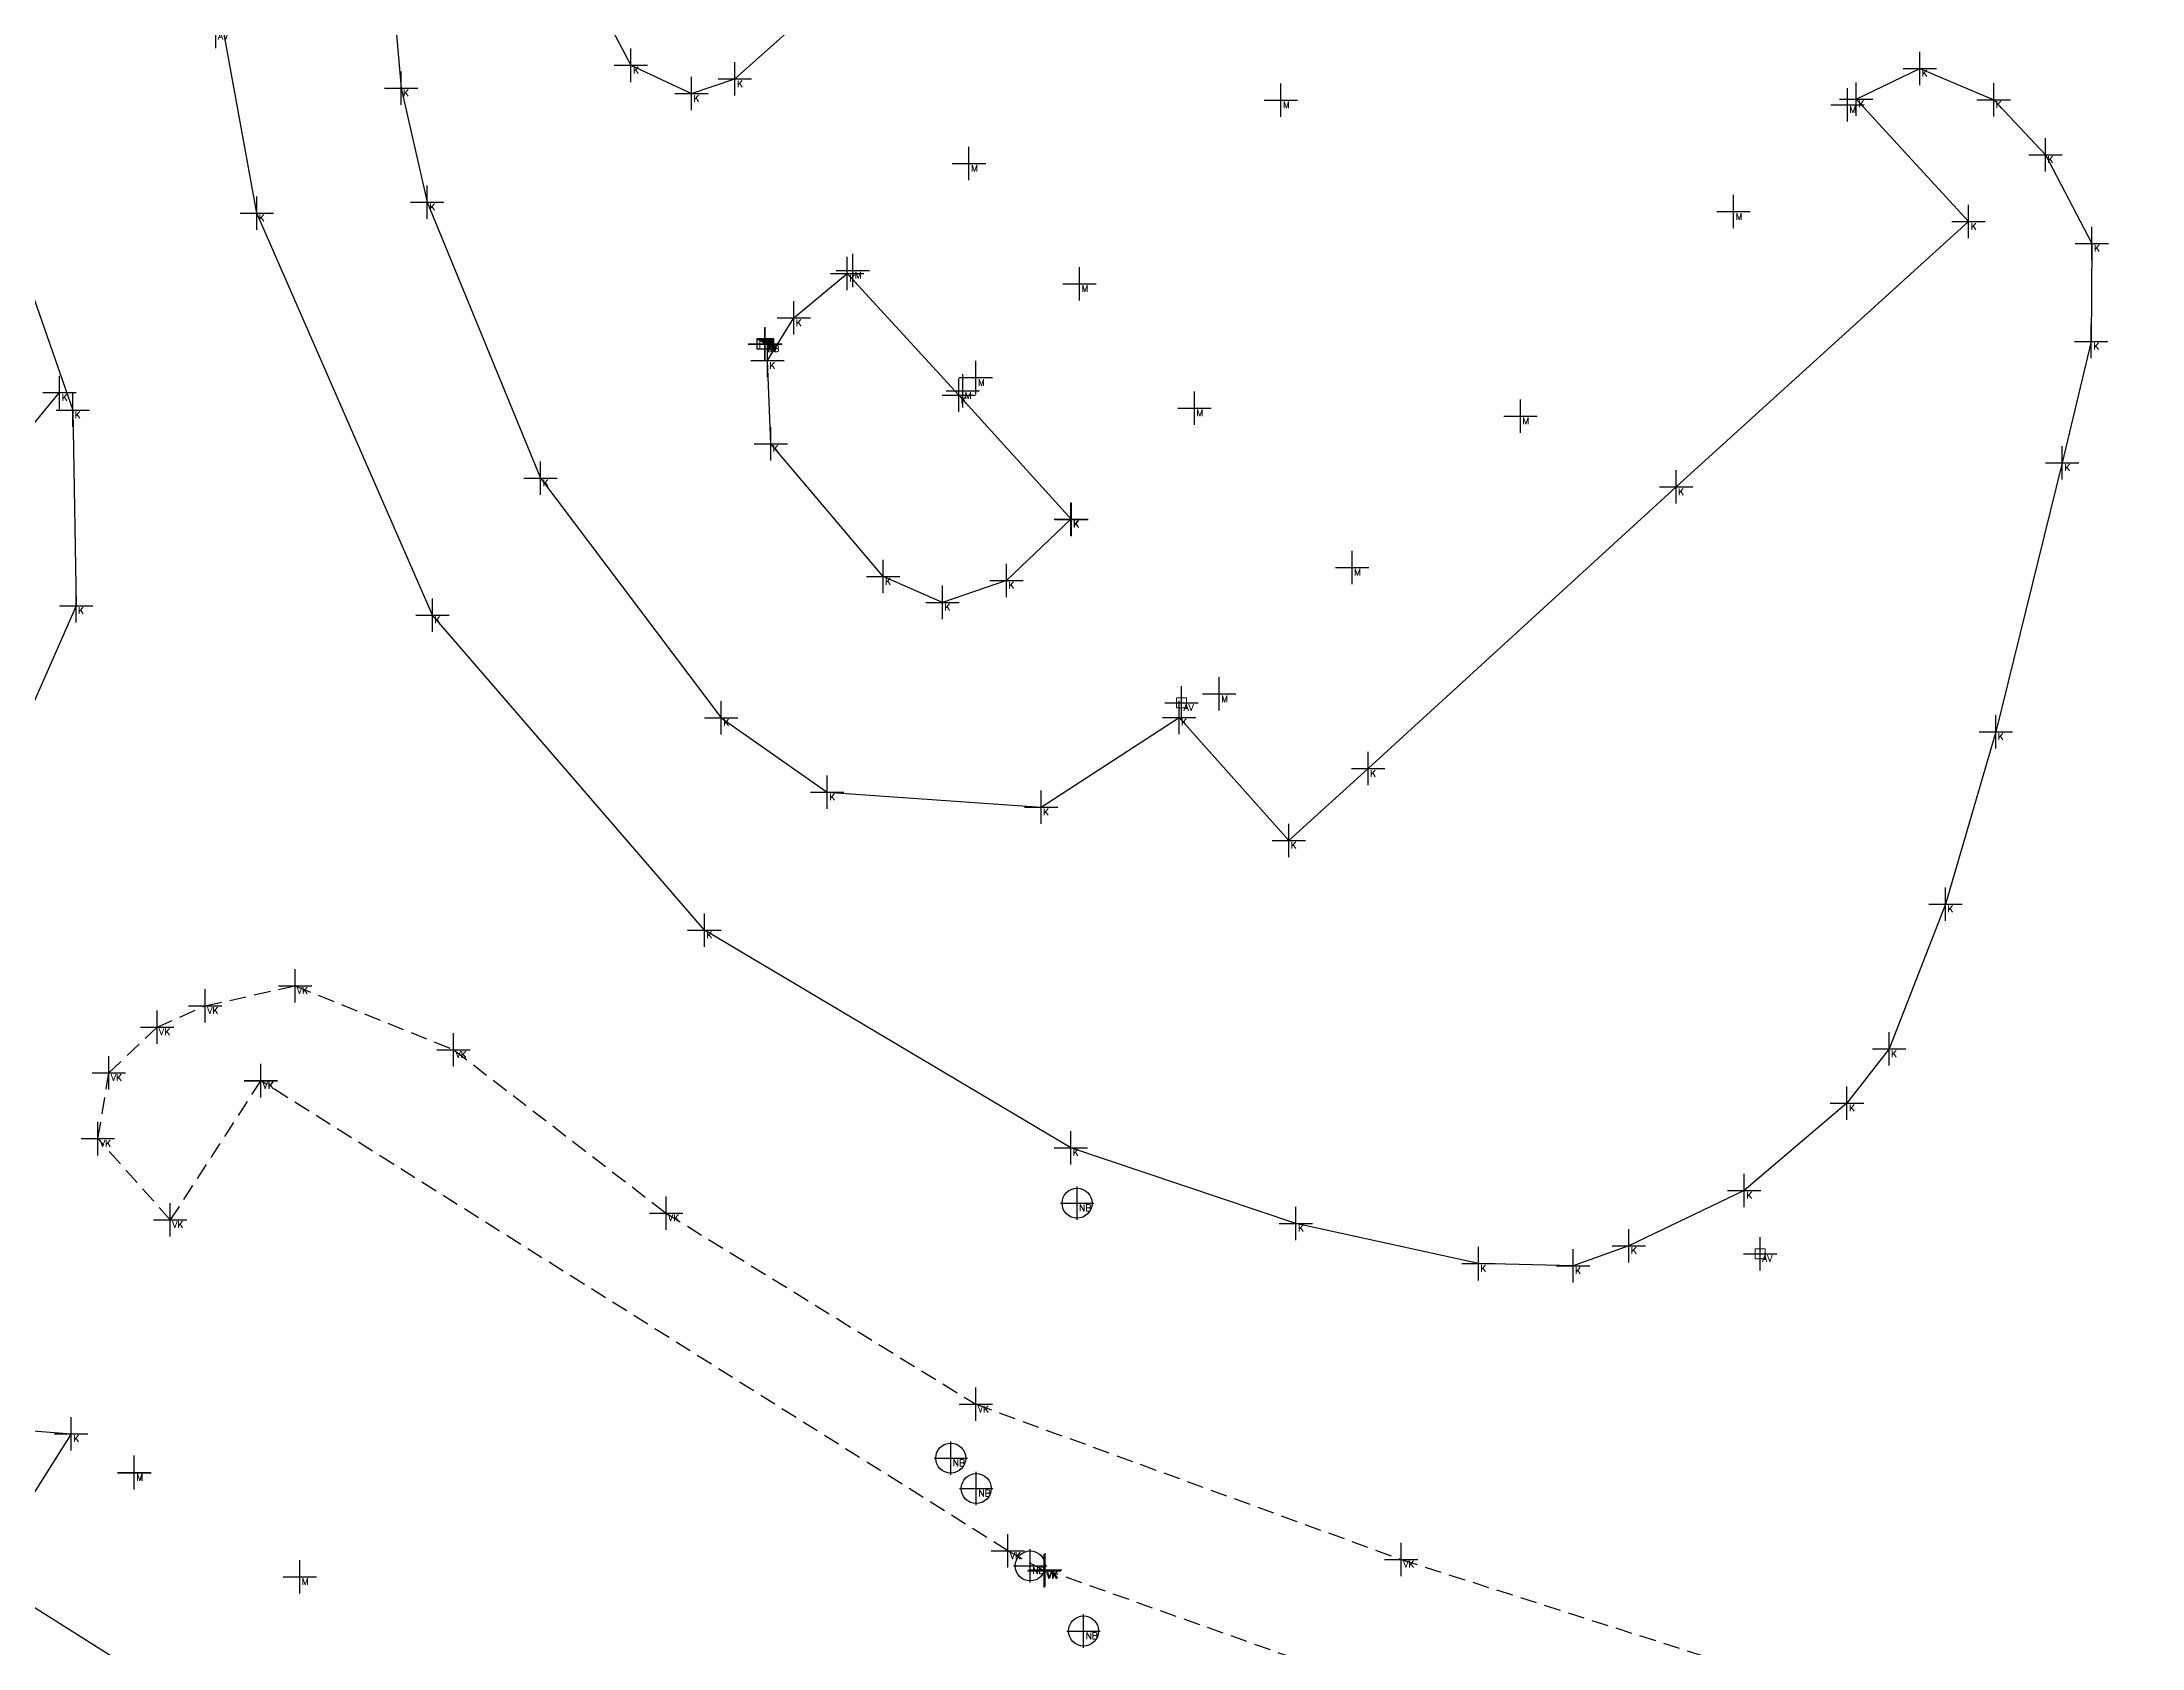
# Model space of a CAD drawing. Header units: metres. Extents: x 113488 to 113987, y 6281306 to 6282136.
# Drawn here: x 113709.4 to 113772.3, y 6281512.3 to 6281560.4 of the extents above; entities that cross this region are included whole.
import ezdxf
from ezdxf.enums import TextEntityAlignment as Align

# ---------------------------------------------------------------- set-up
doc = ezdxf.new("R2010")
doc.units = ezdxf.units.M
doc.header["$PDMODE"] = 2
doc.header["$PDSIZE"] = 0.5
doc.linetypes.add('DASHED', pattern=[0.75, 0.5, -0.25])
doc.linetypes.add('HIDDEN2', pattern=[0.1875, 0.125, -0.0625])
for name, color, linetype in [('M-2VA', 7, 'Continuous'), ('M-3YTOR', 7, 'Continuous'), ('M-BEF-BRUNNAR-INMÄTT', 7, 'Continuous'), ('M-BEF-VA-V', 4, 'HIDDEN2'), ('M-BEF-VA-V-INMÄTT', 7, 'Continuous'), ('M-BEF-VÄGKANT', 6, 'DASHED'), ('M-BEF-VÄGKANTSTÖD', 1, 'Continuous'), ('M-BRUNNAR', 3, 'Continuous'), ('pntdesc', 1, 'Continuous')]:
    doc.layers.add(name, color=color, linetype=linetype)
doc.styles.get("Standard").update_dxf_attribs({"font": 'simplex8.shx'})

# ---------------------------------------------------------------- blocks, each defined once
blk = doc.blocks.new('meas')
at = {"color": 0}
blk.add_point((0, 0), dxfattribs=at)
at = {"layer": 'pntdesc'}
blk.add_attdef('PNTDESC', text='', height=1, dxfattribs=at).set_placement((0.3, -0.21), align=Align.TOP_LEFT)
blk = doc.blocks.new('BEF-DB')
blk.add_hatch(color=256).paths.add_polyline_path([(-0.25, 0.15), (0.25, -0.15), (0.25, 0.15)])
blk.add_line((0.25, -0.15), (-0.25, 0.15))
at = {"flags": 128}
blk.add_lwpolyline([(-0.25, 0.15), (-0.25, -0.15), (0.25, -0.15), (0.25, 0.15)], close=True, dxfattribs=at)
blk = doc.blocks.new('AV')
at = {"layer": 'M-BEF-VA-V', "linetype": 'Continuous', "lineweight": 0, "flags": 128}
blk.add_lwpolyline([(-0.15, 0.15), (-0.15, -0.15), (0.15, -0.15), (0.15, 0.15)], close=True, dxfattribs=at)
blk = doc.blocks.new('NB')
at = {"layer": 'M-BRUNNAR', "ltscale": 0.1}
blk.add_circle((0, 0), 0.45, dxfattribs=at)

msp = doc.modelspace()

# ---------------------------------------------------------------- linework, layer by layer
at = {"layer": 'M-BEF-VÄGKANT'}
msp.add_polyline3d([(113751.863, 6281510.219, 5.988), (113739.457, 6281514.629, 5.825), (113739.454, 6281514.626, 5.827), (113739.43, 6281514.603, 5.832), (113738.34, 6281515.195, 5.826), (113738.339, 6281515.199, 5.828), (113715.942, 6281529.29, 6.092), (113715.941, 6281529.297, 6.092), (113713.232, 6281525.119, 6.003), (113711.063, 6281527.554, 6.006), (113711.391, 6281529.526, 6.025), (113712.834, 6281530.898, 6.047), (113714.28, 6281531.535, 6.046), (113716.97, 6281532.135, 6.067), (113721.722, 6281530.219, 6.105), (113728.093, 6281525.322, 6.05), (113737.376, 6281519.592, 5.947), (113750.13, 6281514.939, 5.754), (113763.634, 6281510.631, 5.526)], dxfattribs=at)
at = {"layer": 'M-BEF-VÄGKANTSTÖD'}
for points in [[(113759.204, 6281603.313, 7.018), (113747.243, 6281592.421, 6.833), (113735.193, 6281581.439, 6.731), (113731.792, 6281585.071, 6.69), (113728.03, 6281581.718, 6.588), (113726.814, 6281580.134, 6.534), (113726.083, 6281577.264, 6.526), (113726.094, 6281570.487, 6.462), (113725.963, 6281565.225, 6.435), (113726.215, 6281561.277, 6.373), (113727.038, 6281559.727, 6.336), (113728.855, 6281558.879, 6.327), (113730.155, 6281559.319, 6.358), (113732.84, 6281561.715, 6.395), (113729.475, 6281565.392, 6.469), (113741.172, 6281576.024, 6.627), (113752.811, 6281586.618, 6.806), (113764.217, 6281596.915, 6.933)], [(113719.574, 6281565.716, 6.523), (113720.149, 6281559.045, 6.459), (113720.935, 6281555.625, 6.43), (113724.332, 6281547.355, 6.384), (113729.746, 6281540.167, 6.319), (113732.923, 6281537.94, 6.241), (113739.333, 6281537.489, 6.132), (113743.471, 6281540.179, 6.097), (113746.757, 6281536.493, 6.18), (113749.137, 6281538.646, 6.216), (113758.37, 6281547.088, 6.337), (113767.136, 6281555.042, 6.46), (113763.77, 6281558.712, 6.39), (113765.673, 6281559.633, 6.37), (113767.889, 6281558.693, 6.287), (113769.442, 6281557.044, 6.193), (113770.832, 6281554.388, 6.069), (113770.814, 6281551.448, 6.02), (113769.943, 6281547.812, 5.904), (113767.952, 6281539.747, 5.778), (113766.444, 6281534.583, 5.73), (113764.753, 6281530.242, 5.716), (113763.492, 6281528.618, 5.684), (113760.413, 6281526, 5.675), (113756.953, 6281524.345, 5.723), (113755.284, 6281523.74, 5.727), (113752.442, 6281523.807, 5.748), (113746.974, 6281525.014, 5.766), (113740.222, 6281527.282, 5.796), (113729.24, 6281533.801, 5.904), (113721.091, 6281543.243, 5.999), (113715.823, 6281555.297, 6.126), (113714.762, 6281561.099, 6.166)], [(113708.597, 6281554.295, 6.351), (113710.307, 6281549.391, 6.27), (113710.409, 6281543.526, 6.229), (113708.519, 6281539.228, 6.216), (113708.527, 6281539.212, 6.218), (113706.139, 6281536.216, 6.161), (113704.251, 6281532.512, 6.126), (113702.084, 6281526.917, 6.136), (113698.376, 6281517.627, 6.037), (113695.078, 6281510.302, 5.922), (113691.94, 6281503.545, 5.834), (113687.157, 6281493.202, 5.732), (113680.713, 6281479.416, 5.564), (113680.563, 6281472.299, 5.52), (113684.619, 6281467.475, 5.453), (113689.841, 6281464.227, 5.331), (113699.876, 6281457.91, 5.096), (113702.476, 6281456.277, 5.039), (113705.655, 6281454.514, 4.977), (113707.374, 6281452.107, 4.859), (113707.227, 6281450.054, 4.674), (113706.422, 6281448.217, 4.5)], [(113740.229, 6281546.127, 6.208), (113738.293, 6281544.288, 6.209), (113736.377, 6281543.63, 6.214), (113734.6, 6281544.401, 6.245), (113731.229, 6281548.382, 6.266), (113731.13, 6281550.876, 6.206), (113731.922, 6281552.154, 6.238), (113733.525, 6281553.489, 6.268), (113736.868, 6281549.837, 6.334), (113740.244, 6281546.117, 6.222)], [(113673.512, 6281467.74, 4.336), (113673.41, 6281469.106, 4.361), (113673.987, 6281470.781, 4.427), (113675.209, 6281472.752, 4.517), (113676.477, 6281475.096, 4.603), (113685.32, 6281494.091, 5.553), (113691.843, 6281508.154, 5.867), (113696.725, 6281519.073, 6.007), (113700.42, 6281528.357, 6.078), (113707.39, 6281546.065, 6.263), (113708.566, 6281548.285, 6.293), (113709.914, 6281549.916, 6.321)], [(113707.716, 6281518.907, 5.902), (113710.262, 6281518.706, 5.879), (113707.591, 6281514.488, 5.916), (113720.414, 6281506.393, 5.741), (113729.531, 6281500.664, 5.645), (113734.065, 6281498.577, 5.629), (113744.203, 6281494.947, 5.755), (113754.775, 6281491.077, 5.708), (113761.959, 6281487.451, 5.616), (113767.565, 6281483.322, 5.674), (113782.655, 6281469.409, 5.98), (113786.055, 6281473.057, 5.896), (113786.383, 6281472.759, 5.89)]]:
    msp.add_polyline3d(points, dxfattribs=at)

# ---------------------------------------------------------------- block references
at = {"layer": 'M-2VA', "color": 130}
ref = msp.add_blockref('meas', (113714.601, 6281560.743, 6.151), dxfattribs=dict(at, xscale=0.2, yscale=0.2, zscale=0.2))
ref.add_attrib('PNTDESC', 'AV', dxfattribs={"layer": 'pntdesc', "height": 0.2}).set_placement((113714.661, 6281560.701, 6.151), align=Align.TOP_LEFT)
ref = msp.add_blockref('meas', (113731.057, 6281551.37, 6.192), dxfattribs=dict(at, xscale=0.2, yscale=0.2, zscale=0.2))
ref.add_attrib('PNTDESC', 'AV', dxfattribs={"layer": 'pntdesc', "height": 0.2}).set_placement((113731.117, 6281551.328, 6.192), align=Align.TOP_LEFT)
at = {"layer": 'M-2VA', "color": 150}
ref = msp.add_blockref('meas', (113731.068, 6281551.38, 6.201), dxfattribs=dict(at, xscale=0.2, yscale=0.2, zscale=0.2))
ref.add_attrib('PNTDESC', 'DB', dxfattribs={"layer": 'pntdesc', "height": 0.2}).set_placement((113731.128, 6281551.338, 6.201), align=Align.TOP_LEFT)
at = {"layer": 'M-2VA', "color": 130}
ref = msp.add_blockref('meas', (113743.545, 6281540.619, 6.093), dxfattribs=dict(at, xscale=0.2, yscale=0.2, zscale=0.2))
ref.add_attrib('PNTDESC', 'AV', dxfattribs={"layer": 'pntdesc', "height": 0.2}).set_placement((113743.605, 6281540.577, 6.093), align=Align.TOP_LEFT)
at = {"layer": 'M-2VA', "color": 20}
ref = msp.add_blockref('meas', (113740.412, 6281525.619, 5.825), dxfattribs=dict(at, xscale=0.2, yscale=0.2, zscale=0.2))
ref.add_attrib('PNTDESC', 'NB', dxfattribs={"layer": 'pntdesc', "height": 0.2}).set_placement((113740.472, 6281525.577, 5.825), align=Align.TOP_LEFT)
at = {"layer": 'M-2VA', "color": 130}
ref = msp.add_blockref('meas', (113760.888, 6281524.105, 5.598), dxfattribs=dict(at, xscale=0.2, yscale=0.2, zscale=0.2))
ref.add_attrib('PNTDESC', 'AV', dxfattribs={"layer": 'pntdesc', "height": 0.2}).set_placement((113760.948, 6281524.063, 5.598), align=Align.TOP_LEFT)
at = {"layer": 'M-2VA', "color": 20}
ref = msp.add_blockref('meas', (113736.625, 6281517.978, 6.031), dxfattribs=dict(at, xscale=0.2, yscale=0.2, zscale=0.2))
ref.add_attrib('PNTDESC', 'NB', dxfattribs={"layer": 'pntdesc', "height": 0.2}).set_placement((113736.685, 6281517.936, 6.031), align=Align.TOP_LEFT)
ref = msp.add_blockref('meas', (113737.391, 6281517.067, 6.042), dxfattribs=dict(at, xscale=0.2, yscale=0.2, zscale=0.2))
ref.add_attrib('PNTDESC', 'NB', dxfattribs={"layer": 'pntdesc', "height": 0.2}).set_placement((113737.451, 6281517.025, 6.042), align=Align.TOP_LEFT)
ref = msp.add_blockref('meas', (113739.008, 6281514.747, 5.817), dxfattribs=dict(at, xscale=0.2, yscale=0.2, zscale=0.2))
ref.add_attrib('PNTDESC', 'NB', dxfattribs={"layer": 'pntdesc', "height": 0.2}).set_placement((113739.068, 6281514.705, 5.817), align=Align.TOP_LEFT)
ref = msp.add_blockref('meas', (113740.607, 6281512.796, 5.796), dxfattribs=dict(at, xscale=0.2, yscale=0.2, zscale=0.2))
ref.add_attrib('PNTDESC', 'NB', dxfattribs={"layer": 'pntdesc', "height": 0.2}).set_placement((113740.667, 6281512.754, 5.796), align=Align.TOP_LEFT)
at = {"layer": 'M-3YTOR', "color": 130}
ref = msp.add_blockref('meas', (113727.038, 6281559.727, 6.336), dxfattribs=dict(at, xscale=0.2, yscale=0.2, zscale=0.2))
ref.add_attrib('PNTDESC', 'K', dxfattribs={"layer": 'pntdesc', "height": 0.2}).set_placement((113727.098, 6281559.685, 6.336), align=Align.TOP_LEFT)
ref = msp.add_blockref('meas', (113765.673, 6281559.633, 6.37), dxfattribs=dict(at, xscale=0.2, yscale=0.2, zscale=0.2))
ref.add_attrib('PNTDESC', 'K', dxfattribs={"layer": 'pntdesc', "height": 0.2}).set_placement((113765.733, 6281559.591, 6.37), align=Align.TOP_LEFT)
ref = msp.add_blockref('meas', (113720.149, 6281559.045, 6.459), dxfattribs=dict(at, xscale=0.2, yscale=0.2, zscale=0.2))
ref.add_attrib('PNTDESC', 'K', dxfattribs={"layer": 'pntdesc', "height": 0.2}).set_placement((113720.209, 6281559.003, 6.459), align=Align.TOP_LEFT)
ref = msp.add_blockref('meas', (113728.855, 6281558.879, 6.327), dxfattribs=dict(at, xscale=0.2, yscale=0.2, zscale=0.2))
ref.add_attrib('PNTDESC', 'K', dxfattribs={"layer": 'pntdesc', "height": 0.2}).set_placement((113728.915, 6281558.837, 6.327), align=Align.TOP_LEFT)
ref = msp.add_blockref('meas', (113730.155, 6281559.319, 6.358), dxfattribs=dict(at, xscale=0.2, yscale=0.2, zscale=0.2))
ref.add_attrib('PNTDESC', 'K', dxfattribs={"layer": 'pntdesc', "height": 0.2}).set_placement((113730.215, 6281559.277, 6.358), align=Align.TOP_LEFT)
at = {"layer": 'M-3YTOR', "color": 90}
ref = msp.add_blockref('meas', (113746.523, 6281558.681, 6.478), dxfattribs=dict(at, xscale=0.2, yscale=0.2, zscale=0.2))
ref.add_attrib('PNTDESC', 'M', dxfattribs={"layer": 'pntdesc', "height": 0.2}).set_placement((113746.583, 6281558.639, 6.478), align=Align.TOP_LEFT)
ref = msp.add_blockref('meas', (113763.507, 6281558.546, 6.387), dxfattribs=dict(at, xscale=0.2, yscale=0.2, zscale=0.2))
ref.add_attrib('PNTDESC', 'M', dxfattribs={"layer": 'pntdesc', "height": 0.2}).set_placement((113763.567, 6281558.504, 6.387), align=Align.TOP_LEFT)
at = {"layer": 'M-3YTOR', "color": 130}
ref = msp.add_blockref('meas', (113763.77, 6281558.712, 6.39), dxfattribs=dict(at, xscale=0.2, yscale=0.2, zscale=0.2))
ref.add_attrib('PNTDESC', 'K', dxfattribs={"layer": 'pntdesc', "height": 0.2}).set_placement((113763.83, 6281558.67, 6.39), align=Align.TOP_LEFT)
ref = msp.add_blockref('meas', (113767.889, 6281558.693, 6.287), dxfattribs=dict(at, xscale=0.2, yscale=0.2, zscale=0.2))
ref.add_attrib('PNTDESC', 'K', dxfattribs={"layer": 'pntdesc', "height": 0.2}).set_placement((113767.949, 6281558.651, 6.287), align=Align.TOP_LEFT)
ref = msp.add_blockref('meas', (113769.442, 6281557.044, 6.193), dxfattribs=dict(at, xscale=0.2, yscale=0.2, zscale=0.2))
ref.add_attrib('PNTDESC', 'K', dxfattribs={"layer": 'pntdesc', "height": 0.2}).set_placement((113769.502, 6281557.002, 6.193), align=Align.TOP_LEFT)
at = {"layer": 'M-3YTOR', "color": 90}
ref = msp.add_blockref('meas', (113737.173, 6281556.787, 6.307), dxfattribs=dict(at, xscale=0.2, yscale=0.2, zscale=0.2))
ref.add_attrib('PNTDESC', 'M', dxfattribs={"layer": 'pntdesc', "height": 0.2}).set_placement((113737.233, 6281556.745, 6.307), align=Align.TOP_LEFT)
at = {"layer": 'M-3YTOR', "color": 130}
ref = msp.add_blockref('meas', (113715.823, 6281555.297, 6.126), dxfattribs=dict(at, xscale=0.2, yscale=0.2, zscale=0.2))
ref.add_attrib('PNTDESC', 'K', dxfattribs={"layer": 'pntdesc', "height": 0.2}).set_placement((113715.883, 6281555.255, 6.126), align=Align.TOP_LEFT)
ref = msp.add_blockref('meas', (113720.935, 6281555.625, 6.43), dxfattribs=dict(at, xscale=0.2, yscale=0.2, zscale=0.2))
ref.add_attrib('PNTDESC', 'K', dxfattribs={"layer": 'pntdesc', "height": 0.2}).set_placement((113720.995, 6281555.583, 6.43), align=Align.TOP_LEFT)
at = {"layer": 'M-3YTOR', "color": 90}
ref = msp.add_blockref('meas', (113760.092, 6281555.342, 6.362), dxfattribs=dict(at, xscale=0.2, yscale=0.2, zscale=0.2))
ref.add_attrib('PNTDESC', 'M', dxfattribs={"layer": 'pntdesc', "height": 0.2}).set_placement((113760.152, 6281555.3, 6.362), align=Align.TOP_LEFT)
at = {"layer": 'M-3YTOR', "color": 130}
ref = msp.add_blockref('meas', (113767.136, 6281555.042, 6.46), dxfattribs=dict(at, xscale=0.2, yscale=0.2, zscale=0.2))
ref.add_attrib('PNTDESC', 'K', dxfattribs={"layer": 'pntdesc', "height": 0.2}).set_placement((113767.196, 6281555, 6.46), align=Align.TOP_LEFT)
ref = msp.add_blockref('meas', (113770.832, 6281554.388, 6.069), dxfattribs=dict(at, xscale=0.2, yscale=0.2, zscale=0.2))
ref.add_attrib('PNTDESC', 'K', dxfattribs={"layer": 'pntdesc', "height": 0.2}).set_placement((113770.892, 6281554.346, 6.069), align=Align.TOP_LEFT)
ref = msp.add_blockref('meas', (113733.525, 6281553.489, 6.268), dxfattribs=dict(at, xscale=0.2, yscale=0.2, zscale=0.2))
ref.add_attrib('PNTDESC', 'K', dxfattribs={"layer": 'pntdesc', "height": 0.2}).set_placement((113733.585, 6281553.447, 6.268), align=Align.TOP_LEFT)
at = {"layer": 'M-3YTOR', "color": 90}
ref = msp.add_blockref('meas', (113733.691, 6281553.581, 6.283), dxfattribs=dict(at, xscale=0.2, yscale=0.2, zscale=0.2))
ref.add_attrib('PNTDESC', 'M', dxfattribs={"layer": 'pntdesc', "height": 0.2}).set_placement((113733.751, 6281553.539, 6.283), align=Align.TOP_LEFT)
ref = msp.add_blockref('meas', (113740.487, 6281553.179, 6.391), dxfattribs=dict(at, xscale=0.2, yscale=0.2, zscale=0.2))
ref.add_attrib('PNTDESC', 'M', dxfattribs={"layer": 'pntdesc', "height": 0.2}).set_placement((113740.547, 6281553.137, 6.391), align=Align.TOP_LEFT)
at = {"layer": 'M-3YTOR', "color": 130}
ref = msp.add_blockref('meas', (113731.922, 6281552.154, 6.238), dxfattribs=dict(at, xscale=0.2, yscale=0.2, zscale=0.2))
ref.add_attrib('PNTDESC', 'K', dxfattribs={"layer": 'pntdesc', "height": 0.2}).set_placement((113731.982, 6281552.112, 6.238), align=Align.TOP_LEFT)
ref = msp.add_blockref('meas', (113770.814, 6281551.448, 6.02), dxfattribs=dict(at, xscale=0.2, yscale=0.2, zscale=0.2))
ref.add_attrib('PNTDESC', 'K', dxfattribs={"layer": 'pntdesc', "height": 0.2}).set_placement((113770.874, 6281551.406, 6.02), align=Align.TOP_LEFT)
ref = msp.add_blockref('meas', (113731.13, 6281550.876, 6.206), dxfattribs=dict(at, xscale=0.2, yscale=0.2, zscale=0.2))
ref.add_attrib('PNTDESC', 'K', dxfattribs={"layer": 'pntdesc', "height": 0.2}).set_placement((113731.19, 6281550.834, 6.206), align=Align.TOP_LEFT)
at = {"layer": 'M-3YTOR', "color": 90}
ref = msp.add_blockref('meas', (113737.381, 6281550.365, 6.347), dxfattribs=dict(at, xscale=0.2, yscale=0.2, zscale=0.2))
ref.add_attrib('PNTDESC', 'M', dxfattribs={"layer": 'pntdesc', "height": 0.2}).set_placement((113737.441, 6281550.323, 6.347), align=Align.TOP_LEFT)
at = {"layer": 'M-3YTOR', "color": 130}
ref = msp.add_blockref('meas', (113709.914, 6281549.916, 6.321), dxfattribs=dict(at, xscale=0.2, yscale=0.2, zscale=0.2))
ref.add_attrib('PNTDESC', 'K', dxfattribs={"layer": 'pntdesc', "height": 0.2}).set_placement((113709.974, 6281549.874, 6.321), align=Align.TOP_LEFT)
ref = msp.add_blockref('meas', (113710.307, 6281549.391, 6.27), dxfattribs=dict(at, xscale=0.2, yscale=0.2, zscale=0.2))
ref.add_attrib('PNTDESC', 'K', dxfattribs={"layer": 'pntdesc', "height": 0.2}).set_placement((113710.367, 6281549.349, 6.27), align=Align.TOP_LEFT)
ref = msp.add_blockref('meas', (113736.868, 6281549.837, 6.334), dxfattribs=dict(at, xscale=0.2, yscale=0.2, zscale=0.2))
ref.add_attrib('PNTDESC', 'K', dxfattribs={"layer": 'pntdesc', "height": 0.2}).set_placement((113736.928, 6281549.795, 6.334), align=Align.TOP_LEFT)
at = {"layer": 'M-3YTOR', "color": 90}
ref = msp.add_blockref('meas', (113736.987, 6281549.972, 6.327), dxfattribs=dict(at, xscale=0.2, yscale=0.2, zscale=0.2))
ref.add_attrib('PNTDESC', 'M', dxfattribs={"layer": 'pntdesc', "height": 0.2}).set_placement((113737.047, 6281549.93, 6.327), align=Align.TOP_LEFT)
ref = msp.add_blockref('meas', (113743.93, 6281549.453, 6.272), dxfattribs=dict(at, xscale=0.2, yscale=0.2, zscale=0.2))
ref.add_attrib('PNTDESC', 'M', dxfattribs={"layer": 'pntdesc', "height": 0.2}).set_placement((113743.99, 6281549.411, 6.272), align=Align.TOP_LEFT)
ref = msp.add_blockref('meas', (113753.703, 6281549.21, 6.257), dxfattribs=dict(at, xscale=0.2, yscale=0.2, zscale=0.2))
ref.add_attrib('PNTDESC', 'M', dxfattribs={"layer": 'pntdesc', "height": 0.2}).set_placement((113753.763, 6281549.168, 6.257), align=Align.TOP_LEFT)
at = {"layer": 'M-3YTOR', "color": 130}
ref = msp.add_blockref('meas', (113731.229, 6281548.382, 6.266), dxfattribs=dict(at, xscale=0.2, yscale=0.2, zscale=0.2))
ref.add_attrib('PNTDESC', 'K', dxfattribs={"layer": 'pntdesc', "height": 0.2}).set_placement((113731.289, 6281548.34, 6.266), align=Align.TOP_LEFT)
ref = msp.add_blockref('meas', (113769.943, 6281547.812, 5.904), dxfattribs=dict(at, xscale=0.2, yscale=0.2, zscale=0.2))
ref.add_attrib('PNTDESC', 'K', dxfattribs={"layer": 'pntdesc', "height": 0.2}).set_placement((113770.003, 6281547.77, 5.904), align=Align.TOP_LEFT)
ref = msp.add_blockref('meas', (113724.332, 6281547.355, 6.384), dxfattribs=dict(at, xscale=0.2, yscale=0.2, zscale=0.2))
ref.add_attrib('PNTDESC', 'K', dxfattribs={"layer": 'pntdesc', "height": 0.2}).set_placement((113724.392, 6281547.313, 6.384), align=Align.TOP_LEFT)
ref = msp.add_blockref('meas', (113758.37, 6281547.088, 6.337), dxfattribs=dict(at, xscale=0.2, yscale=0.2, zscale=0.2))
ref.add_attrib('PNTDESC', 'K', dxfattribs={"layer": 'pntdesc', "height": 0.2}).set_placement((113758.43, 6281547.046, 6.337), align=Align.TOP_LEFT)
ref = msp.add_blockref('meas', (113740.229, 6281546.127, 6.208), dxfattribs=dict(at, xscale=0.2, yscale=0.2, zscale=0.2))
ref.add_attrib('PNTDESC', 'K', dxfattribs={"layer": 'pntdesc', "height": 0.2}).set_placement((113740.289, 6281546.085, 6.208), align=Align.TOP_LEFT)
ref = msp.add_blockref('meas', (113740.244, 6281546.117, 6.222), dxfattribs=dict(at, xscale=0.2, yscale=0.2, zscale=0.2))
ref.add_attrib('PNTDESC', 'K', dxfattribs={"layer": 'pntdesc', "height": 0.2}).set_placement((113740.304, 6281546.075, 6.222), align=Align.TOP_LEFT)
ref = msp.add_blockref('meas', (113734.6, 6281544.401, 6.245), dxfattribs=dict(at, xscale=0.2, yscale=0.2, zscale=0.2))
ref.add_attrib('PNTDESC', 'K', dxfattribs={"layer": 'pntdesc', "height": 0.2}).set_placement((113734.66, 6281544.359, 6.245), align=Align.TOP_LEFT)
at = {"layer": 'M-3YTOR', "color": 90}
ref = msp.add_blockref('meas', (113748.658, 6281544.673, 6.196), dxfattribs=dict(at, xscale=0.2, yscale=0.2, zscale=0.2))
ref.add_attrib('PNTDESC', 'M', dxfattribs={"layer": 'pntdesc', "height": 0.2}).set_placement((113748.718, 6281544.631, 6.196), align=Align.TOP_LEFT)
at = {"layer": 'M-3YTOR', "color": 130}
ref = msp.add_blockref('meas', (113738.293, 6281544.288, 6.209), dxfattribs=dict(at, xscale=0.2, yscale=0.2, zscale=0.2))
ref.add_attrib('PNTDESC', 'K', dxfattribs={"layer": 'pntdesc', "height": 0.2}).set_placement((113738.353, 6281544.246, 6.209), align=Align.TOP_LEFT)
ref = msp.add_blockref('meas', (113710.409, 6281543.526, 6.229), dxfattribs=dict(at, xscale=0.2, yscale=0.2, zscale=0.2))
ref.add_attrib('PNTDESC', 'K', dxfattribs={"layer": 'pntdesc', "height": 0.2}).set_placement((113710.469, 6281543.484, 6.229), align=Align.TOP_LEFT)
ref = msp.add_blockref('meas', (113721.091, 6281543.243, 5.999), dxfattribs=dict(at, xscale=0.2, yscale=0.2, zscale=0.2))
ref.add_attrib('PNTDESC', 'K', dxfattribs={"layer": 'pntdesc', "height": 0.2}).set_placement((113721.151, 6281543.201, 5.999), align=Align.TOP_LEFT)
ref = msp.add_blockref('meas', (113736.377, 6281543.63, 6.214), dxfattribs=dict(at, xscale=0.2, yscale=0.2, zscale=0.2))
ref.add_attrib('PNTDESC', 'K', dxfattribs={"layer": 'pntdesc', "height": 0.2}).set_placement((113736.437, 6281543.588, 6.214), align=Align.TOP_LEFT)
at = {"layer": 'M-3YTOR', "color": 90}
ref = msp.add_blockref('meas', (113744.674, 6281540.884, 6.128), dxfattribs=dict(at, xscale=0.2, yscale=0.2, zscale=0.2))
ref.add_attrib('PNTDESC', 'M', dxfattribs={"layer": 'pntdesc', "height": 0.2}).set_placement((113744.734, 6281540.842, 6.128), align=Align.TOP_LEFT)
at = {"layer": 'M-3YTOR', "color": 130}
ref = msp.add_blockref('meas', (113729.746, 6281540.167, 6.319), dxfattribs=dict(at, xscale=0.2, yscale=0.2, zscale=0.2))
ref.add_attrib('PNTDESC', 'K', dxfattribs={"layer": 'pntdesc', "height": 0.2}).set_placement((113729.806, 6281540.125, 6.319), align=Align.TOP_LEFT)
ref = msp.add_blockref('meas', (113743.471, 6281540.179, 6.097), dxfattribs=dict(at, xscale=0.2, yscale=0.2, zscale=0.2))
ref.add_attrib('PNTDESC', 'K', dxfattribs={"layer": 'pntdesc', "height": 0.2}).set_placement((113743.531, 6281540.137, 6.097), align=Align.TOP_LEFT)
ref = msp.add_blockref('meas', (113767.952, 6281539.747, 5.778), dxfattribs=dict(at, xscale=0.2, yscale=0.2, zscale=0.2))
ref.add_attrib('PNTDESC', 'K', dxfattribs={"layer": 'pntdesc', "height": 0.2}).set_placement((113768.012, 6281539.705, 5.778), align=Align.TOP_LEFT)
ref = msp.add_blockref('meas', (113749.137, 6281538.646, 6.216), dxfattribs=dict(at, xscale=0.2, yscale=0.2, zscale=0.2))
ref.add_attrib('PNTDESC', 'K', dxfattribs={"layer": 'pntdesc', "height": 0.2}).set_placement((113749.197, 6281538.604, 6.216), align=Align.TOP_LEFT)
ref = msp.add_blockref('meas', (113732.923, 6281537.94, 6.241), dxfattribs=dict(at, xscale=0.2, yscale=0.2, zscale=0.2))
ref.add_attrib('PNTDESC', 'K', dxfattribs={"layer": 'pntdesc', "height": 0.2}).set_placement((113732.983, 6281537.898, 6.241), align=Align.TOP_LEFT)
ref = msp.add_blockref('meas', (113739.333, 6281537.489, 6.132), dxfattribs=dict(at, xscale=0.2, yscale=0.2, zscale=0.2))
ref.add_attrib('PNTDESC', 'K', dxfattribs={"layer": 'pntdesc', "height": 0.2}).set_placement((113739.393, 6281537.447, 6.132), align=Align.TOP_LEFT)
ref = msp.add_blockref('meas', (113746.757, 6281536.493, 6.18), dxfattribs=dict(at, xscale=0.2, yscale=0.2, zscale=0.2))
ref.add_attrib('PNTDESC', 'K', dxfattribs={"layer": 'pntdesc', "height": 0.2}).set_placement((113746.817, 6281536.451, 6.18), align=Align.TOP_LEFT)
ref = msp.add_blockref('meas', (113766.444, 6281534.583, 5.73), dxfattribs=dict(at, xscale=0.2, yscale=0.2, zscale=0.2))
ref.add_attrib('PNTDESC', 'K', dxfattribs={"layer": 'pntdesc', "height": 0.2}).set_placement((113766.504, 6281534.541, 5.73), align=Align.TOP_LEFT)
ref = msp.add_blockref('meas', (113729.24, 6281533.801, 5.904), dxfattribs=dict(at, xscale=0.2, yscale=0.2, zscale=0.2))
ref.add_attrib('PNTDESC', 'K', dxfattribs={"layer": 'pntdesc', "height": 0.2}).set_placement((113729.3, 6281533.759, 5.904), align=Align.TOP_LEFT)
at = {"layer": 'M-3YTOR', "color": 50}
ref = msp.add_blockref('meas', (113716.97, 6281532.135, 6.067), dxfattribs=dict(at, xscale=0.2, yscale=0.2, zscale=0.2))
ref.add_attrib('PNTDESC', 'VK', dxfattribs={"layer": 'pntdesc', "height": 0.2}).set_placement((113717.03, 6281532.093, 6.067), align=Align.TOP_LEFT)
ref = msp.add_blockref('meas', (113714.28, 6281531.535, 6.046), dxfattribs=dict(at, xscale=0.2, yscale=0.2, zscale=0.2))
ref.add_attrib('PNTDESC', 'VK', dxfattribs={"layer": 'pntdesc', "height": 0.2}).set_placement((113714.34, 6281531.493, 6.046), align=Align.TOP_LEFT)
ref = msp.add_blockref('meas', (113712.834, 6281530.898, 6.047), dxfattribs=dict(at, xscale=0.2, yscale=0.2, zscale=0.2))
ref.add_attrib('PNTDESC', 'VK', dxfattribs={"layer": 'pntdesc', "height": 0.2}).set_placement((113712.894, 6281530.856, 6.047), align=Align.TOP_LEFT)
ref = msp.add_blockref('meas', (113721.722, 6281530.219, 6.105), dxfattribs=dict(at, xscale=0.2, yscale=0.2, zscale=0.2))
ref.add_attrib('PNTDESC', 'VK', dxfattribs={"layer": 'pntdesc', "height": 0.2}).set_placement((113721.782, 6281530.177, 6.105), align=Align.TOP_LEFT)
at = {"layer": 'M-3YTOR', "color": 130}
ref = msp.add_blockref('meas', (113764.753, 6281530.242, 5.716), dxfattribs=dict(at, xscale=0.2, yscale=0.2, zscale=0.2))
ref.add_attrib('PNTDESC', 'K', dxfattribs={"layer": 'pntdesc', "height": 0.2}).set_placement((113764.813, 6281530.2, 5.716), align=Align.TOP_LEFT)
at = {"layer": 'M-3YTOR', "color": 50}
ref = msp.add_blockref('meas', (113711.391, 6281529.526, 6.025), dxfattribs=dict(at, xscale=0.2, yscale=0.2, zscale=0.2))
ref.add_attrib('PNTDESC', 'VK', dxfattribs={"layer": 'pntdesc', "height": 0.2}).set_placement((113711.451, 6281529.484, 6.025), align=Align.TOP_LEFT)
ref = msp.add_blockref('meas', (113715.941, 6281529.297, 6.092), dxfattribs=dict(at, xscale=0.2, yscale=0.2, zscale=0.2))
ref.add_attrib('PNTDESC', 'VK', dxfattribs={"layer": 'pntdesc', "height": 0.2}).set_placement((113716.001, 6281529.255, 6.092), align=Align.TOP_LEFT)
ref = msp.add_blockref('meas', (113715.942, 6281529.29, 6.092), dxfattribs=dict(at, xscale=0.2, yscale=0.2, zscale=0.2))
ref.add_attrib('PNTDESC', 'VK', dxfattribs={"layer": 'pntdesc', "height": 0.2}).set_placement((113716.002, 6281529.248, 6.092), align=Align.TOP_LEFT)
at = {"layer": 'M-3YTOR', "color": 130}
ref = msp.add_blockref('meas', (113763.492, 6281528.618, 5.684), dxfattribs=dict(at, xscale=0.2, yscale=0.2, zscale=0.2))
ref.add_attrib('PNTDESC', 'K', dxfattribs={"layer": 'pntdesc', "height": 0.2}).set_placement((113763.552, 6281528.576, 5.684), align=Align.TOP_LEFT)
at = {"layer": 'M-3YTOR', "color": 50}
ref = msp.add_blockref('meas', (113711.063, 6281527.554, 6.006), dxfattribs=dict(at, xscale=0.2, yscale=0.2, zscale=0.2))
ref.add_attrib('PNTDESC', 'VK', dxfattribs={"layer": 'pntdesc', "height": 0.2}).set_placement((113711.123, 6281527.512, 6.006), align=Align.TOP_LEFT)
at = {"layer": 'M-3YTOR', "color": 130}
ref = msp.add_blockref('meas', (113740.222, 6281527.282, 5.796), dxfattribs=dict(at, xscale=0.2, yscale=0.2, zscale=0.2))
ref.add_attrib('PNTDESC', 'K', dxfattribs={"layer": 'pntdesc', "height": 0.2}).set_placement((113740.282, 6281527.24, 5.796), align=Align.TOP_LEFT)
ref = msp.add_blockref('meas', (113760.413, 6281526, 5.675), dxfattribs=dict(at, xscale=0.2, yscale=0.2, zscale=0.2))
ref.add_attrib('PNTDESC', 'K', dxfattribs={"layer": 'pntdesc', "height": 0.2}).set_placement((113760.473, 6281525.958, 5.675), align=Align.TOP_LEFT)
at = {"layer": 'M-3YTOR', "color": 50}
ref = msp.add_blockref('meas', (113713.232, 6281525.119, 6.003), dxfattribs=dict(at, xscale=0.2, yscale=0.2, zscale=0.2))
ref.add_attrib('PNTDESC', 'VK', dxfattribs={"layer": 'pntdesc', "height": 0.2}).set_placement((113713.292, 6281525.077, 6.003), align=Align.TOP_LEFT)
ref = msp.add_blockref('meas', (113728.093, 6281525.322, 6.05), dxfattribs=dict(at, xscale=0.2, yscale=0.2, zscale=0.2))
ref.add_attrib('PNTDESC', 'VK', dxfattribs={"layer": 'pntdesc', "height": 0.2}).set_placement((113728.153, 6281525.28, 6.05), align=Align.TOP_LEFT)
at = {"layer": 'M-3YTOR', "color": 130}
ref = msp.add_blockref('meas', (113746.974, 6281525.014, 5.766), dxfattribs=dict(at, xscale=0.2, yscale=0.2, zscale=0.2))
ref.add_attrib('PNTDESC', 'K', dxfattribs={"layer": 'pntdesc', "height": 0.2}).set_placement((113747.034, 6281524.972, 5.766), align=Align.TOP_LEFT)
ref = msp.add_blockref('meas', (113756.953, 6281524.345, 5.723), dxfattribs=dict(at, xscale=0.2, yscale=0.2, zscale=0.2))
ref.add_attrib('PNTDESC', 'K', dxfattribs={"layer": 'pntdesc', "height": 0.2}).set_placement((113757.013, 6281524.303, 5.723), align=Align.TOP_LEFT)
ref = msp.add_blockref('meas', (113752.442, 6281523.807, 5.748), dxfattribs=dict(at, xscale=0.2, yscale=0.2, zscale=0.2))
ref.add_attrib('PNTDESC', 'K', dxfattribs={"layer": 'pntdesc', "height": 0.2}).set_placement((113752.502, 6281523.765, 5.748), align=Align.TOP_LEFT)
ref = msp.add_blockref('meas', (113755.284, 6281523.74, 5.727), dxfattribs=dict(at, xscale=0.2, yscale=0.2, zscale=0.2))
ref.add_attrib('PNTDESC', 'K', dxfattribs={"layer": 'pntdesc', "height": 0.2}).set_placement((113755.344, 6281523.698, 5.727), align=Align.TOP_LEFT)
at = {"layer": 'M-3YTOR', "color": 50}
ref = msp.add_blockref('meas', (113737.376, 6281519.592, 5.947), dxfattribs=dict(at, xscale=0.2, yscale=0.2, zscale=0.2))
ref.add_attrib('PNTDESC', 'VK', dxfattribs={"layer": 'pntdesc', "height": 0.2}).set_placement((113737.436, 6281519.55, 5.947), align=Align.TOP_LEFT)
at = {"layer": 'M-3YTOR', "color": 130}
ref = msp.add_blockref('meas', (113710.262, 6281518.706, 5.879), dxfattribs=dict(at, xscale=0.2, yscale=0.2, zscale=0.2))
ref.add_attrib('PNTDESC', 'K', dxfattribs={"layer": 'pntdesc', "height": 0.2}).set_placement((113710.322, 6281518.664, 5.879), align=Align.TOP_LEFT)
at = {"layer": 'M-3YTOR', "color": 90}
ref = msp.add_blockref('meas', (113712.151, 6281517.552, 5.838), dxfattribs=dict(at, xscale=0.2, yscale=0.2, zscale=0.2))
ref.add_attrib('PNTDESC', 'M', dxfattribs={"layer": 'pntdesc', "height": 0.2}).set_placement((113712.211, 6281517.51, 5.838), align=Align.TOP_LEFT)
ref = msp.add_blockref('meas', (113712.153, 6281517.539, 5.838), dxfattribs=dict(at, xscale=0.2, yscale=0.2, zscale=0.2))
ref.add_attrib('PNTDESC', 'M', dxfattribs={"layer": 'pntdesc', "height": 0.2}).set_placement((113712.213, 6281517.497, 5.838), align=Align.TOP_LEFT)
at = {"layer": 'M-3YTOR', "color": 50}
ref = msp.add_blockref('meas', (113738.339, 6281515.199, 5.828), dxfattribs=dict(at, xscale=0.2, yscale=0.2, zscale=0.2))
ref.add_attrib('PNTDESC', 'VK', dxfattribs={"layer": 'pntdesc', "height": 0.2}).set_placement((113738.399, 6281515.157, 5.828), align=Align.TOP_LEFT)
ref = msp.add_blockref('meas', (113738.34, 6281515.195, 5.826), dxfattribs=dict(at, xscale=0.2, yscale=0.2, zscale=0.2))
ref.add_attrib('PNTDESC', 'VK', dxfattribs={"layer": 'pntdesc', "height": 0.2}).set_placement((113738.4, 6281515.153, 5.826), align=Align.TOP_LEFT)
ref = msp.add_blockref('meas', (113750.13, 6281514.939, 5.754), dxfattribs=dict(at, xscale=0.2, yscale=0.2, zscale=0.2))
ref.add_attrib('PNTDESC', 'VK', dxfattribs={"layer": 'pntdesc', "height": 0.2}).set_placement((113750.19, 6281514.897, 5.754), align=Align.TOP_LEFT)
at = {"layer": 'M-3YTOR', "color": 90}
ref = msp.add_blockref('meas', (113717.114, 6281514.42, 5.78), dxfattribs=dict(at, xscale=0.2, yscale=0.2, zscale=0.2))
ref.add_attrib('PNTDESC', 'M', dxfattribs={"layer": 'pntdesc', "height": 0.2}).set_placement((113717.174, 6281514.378, 5.78), align=Align.TOP_LEFT)
at = {"layer": 'M-3YTOR', "color": 50}
ref = msp.add_blockref('meas', (113739.43, 6281514.603, 5.832), dxfattribs=dict(at, xscale=0.2, yscale=0.2, zscale=0.2))
ref.add_attrib('PNTDESC', 'VK', dxfattribs={"layer": 'pntdesc', "height": 0.2}).set_placement((113739.49, 6281514.561, 5.832), align=Align.TOP_LEFT)
ref = msp.add_blockref('meas', (113739.454, 6281514.626, 5.827), dxfattribs=dict(at, xscale=0.2, yscale=0.2, zscale=0.2))
ref.add_attrib('PNTDESC', 'VK', dxfattribs={"layer": 'pntdesc', "height": 0.2}).set_placement((113739.514, 6281514.584, 5.827), align=Align.TOP_LEFT)
ref = msp.add_blockref('meas', (113739.457, 6281514.629, 5.825), dxfattribs=dict(at, xscale=0.2, yscale=0.2, zscale=0.2))
ref.add_attrib('PNTDESC', 'VK', dxfattribs={"layer": 'pntdesc', "height": 0.2}).set_placement((113739.517, 6281514.587, 5.825), align=Align.TOP_LEFT)
at = {"layer": 'M-BEF-BRUNNAR-INMÄTT'}
for name, p in [('BEF-DB', (113731.068, 6281551.38, 6.201)), ('NB', (113740.412, 6281525.619, 5.825)), ('NB', (113736.625, 6281517.978, 6.031)), ('NB', (113737.391, 6281517.067, 6.042)), ('NB', (113739.008, 6281514.747, 5.817)), ('NB', (113740.607, 6281512.796, 5.796))]:
    msp.add_blockref(name, p, dxfattribs=at)
at = {"layer": 'M-BEF-VA-V-INMÄTT'}
for p in [(113731.057, 6281551.37, 6.192), (113743.545, 6281540.619, 6.093), (113760.888, 6281524.105, 5.598)]:
    msp.add_blockref('AV', p, dxfattribs=at)

doc.saveas('drawing.dxf')
